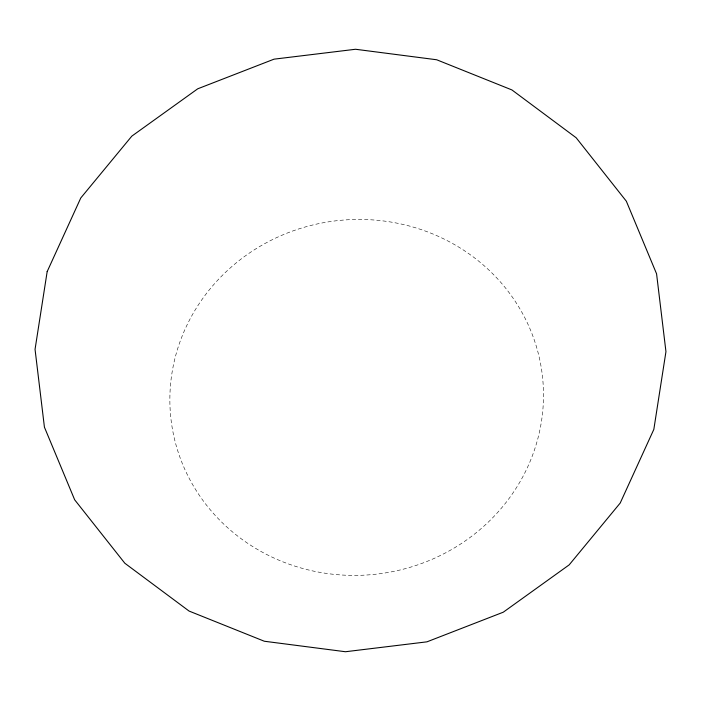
<?xml version="1.0" encoding="UTF-8"?>
<svg xmlns="http://www.w3.org/2000/svg" width="701" height="701" viewBox="0 0 701 701"><rect width="100%" height="100%" fill="white"/><g stroke="black" fill="none" stroke-linecap="round" stroke-linejoin="round"><path stroke-width="0.53" stroke-dasharray="3.5 2.63" d="M260.562 551.214A186.965 177.817 -7.5 0 0 543.468 398.098A186.965 177.817 -7.5 0 0 266.003 242.949A186.965 177.817 -7.5 0 0 260.562 551.214"/><path stroke-width="1.05" d="M47.169 271.602L35.05 349.352L44.426 427.181L74.656 499.787L124.839 563.245L189.077 611.062L264.321 641.24L345.462 651.737L426.962 641.836L503.265 612.201L569.177 564.866L620.21 503.046L653.831 429.398L665.95 351.648L656.574 273.819L626.343 201.213L576.161 137.755L511.923 89.938L436.679 59.76L355.538 49.263L274.038 59.164L197.735 88.799L131.823 136.134L80.79 197.954L47.169 271.602"/></g></svg>
